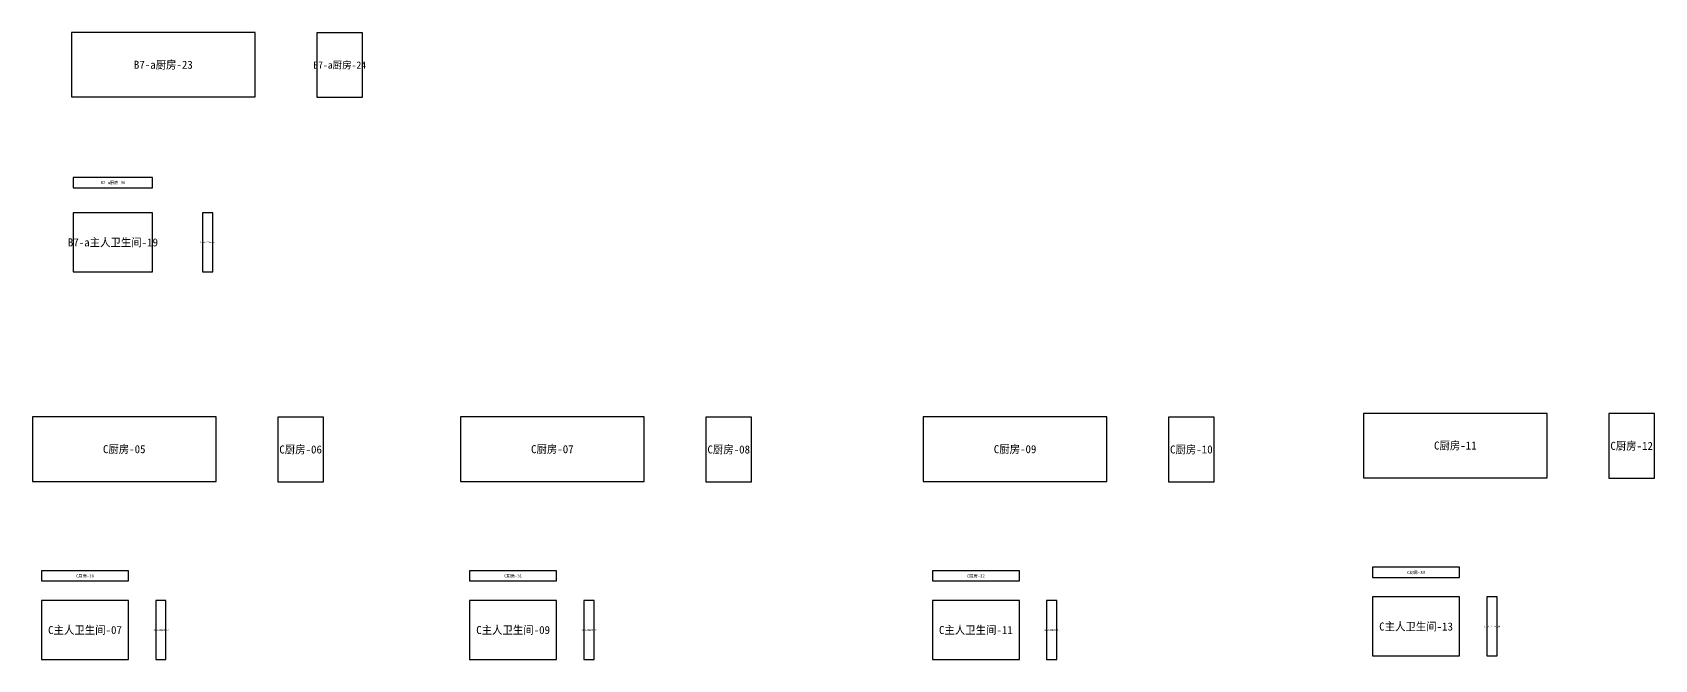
# Model space of a CAD drawing. Header units: inches. Extents: x 44145 to 132907, y -98283 to 21892.
# Drawn here: x 87544 to 103756, y -20317 to -14051 of the extents above; entities that cross this region are included whole.
import ezdxf
from ezdxf.enums import TextEntityAlignment as Align

# ---------------------------------------------------------------- set-up
doc = ezdxf.new("R2010")
doc.units = ezdxf.units.IN
doc.layers.add('NUMBERS', color=7, linetype='Continuous')
doc.layers.add('OUTER', color=7, linetype='Continuous')

msp = doc.modelspace()

# ---------------------------------------------------------------- linework, layer by layer
at = {"layer": 'OUTER'}
for points in [[(87934, -14696), (89770, -14696), (89770, -14051), (87934, -14051), (87934, -14696)], [(90386, -14699), (90843, -14699), (90843, -14055), (90386, -14055), (90386, -14699)], [(87951, -15603), (88745, -15603), (88745, -15501), (87951, -15501), (87951, -15603)], [(87951, -16443), (88745, -16443), (88745, -15854), (87951, -15854), (87951, -16443)], [(89244, -16443), (89346, -16443), (89346, -15854), (89244, -15854), (89244, -16443)], [(87544, -18537), (89379, -18537), (89379, -17892), (87544, -17892), (87544, -18537)], [(89995, -18540), (90453, -18540), (90453, -17895), (89995, -17895), (89995, -18540)], [(91822, -18537), (93658, -18537), (93658, -17892), (91822, -17892), (91822, -18537)], [(94274, -18540), (94731, -18540), (94731, -17895), (94274, -17895), (94274, -18540)], [(96447, -18537), (98282, -18537), (98282, -17892), (96447, -17892), (96447, -18537)], [(98899, -18540), (99356, -18540), (99356, -17895), (98899, -17895), (98899, -18540)], [(100848, -18501), (102683, -18501), (102683, -17857), (100848, -17857), (100848, -18501)], [(103299, -18504), (103756, -18504), (103756, -17860), (103299, -17860), (103299, -18504)], [(87634, -19532), (88504, -19532), (88504, -19430), (87634, -19430), (87634, -19532)], [(91913, -19532), (92783, -19532), (92783, -19430), (91913, -19430), (91913, -19532)], [(96538, -19532), (97408, -19532), (97408, -19430), (96538, -19430), (96538, -19532)], [(100938, -19497), (101808, -19497), (101808, -19395), (100938, -19395), (100938, -19497)], [(87634, -20317), (88504, -20317), (88504, -19728), (87634, -19728), (87634, -20317)], [(88777, -20317), (88878, -20317), (88878, -19728), (88777, -19728), (88777, -20317)], [(91913, -20317), (92783, -20317), (92783, -19728), (91913, -19728), (91913, -20317)], [(93056, -20317), (93157, -20317), (93157, -19728), (93056, -19728), (93056, -20317)], [(96538, -20317), (97408, -20317), (97408, -19728), (96538, -19728), (96538, -20317)], [(97680, -20317), (97782, -20317), (97782, -19728), (97680, -19728), (97680, -20317)], [(100938, -20281), (101808, -20281), (101808, -19692), (100938, -19692), (100938, -20281)], [(102081, -20281), (102182, -20281), (102182, -19692), (102081, -19692), (102081, -20281)]]:
    msp.add_lwpolyline(points, dxfattribs=at)

# ---------------------------------------------------------------- texts
at = {"layer": 'NUMBERS'}
for s, height, p in [('B7-a厨房-23', 80, (88852, -14374)), ('B7-a厨房-24', 70.6, (90615, -14377)), ('B7-a厨房-36', 30, (88348, -15552)), ('B7-a主人卫生间-19', 80, (88348, -16149)), ('B7-a主人卫生间-20', 11.76, (89295, -16149)), ('C厨房-11', 80, (101765, -18179)), ('C厨房-12', 80, (103528, -18182)), ('C厨房-05', 80, (88461, -18215)), ('C厨房-06', 80, (90224, -18218)), ('C厨房-07', 80, (92740, -18215)), ('C厨房-08', 80, (94503, -18218)), ('C厨房-09', 80, (97365, -18215)), ('C厨房-10', 80, (99127, -18218)), ('C厨房-33', 30, (101373, -19446)), ('C厨房-30', 30, (88069, -19481)), ('C厨房-31', 30, (92348, -19481)), ('C厨房-32', 30, (96973, -19481)), ('C主人卫生间-13', 80, (101373, -19987)), ('C主人卫生间-07', 80, (88069, -20022)), ('C主人卫生间-08', 15.7, (88828, -20022)), ('C主人卫生间-09', 80, (92348, -20022)), ('C主人卫生间-10', 15.7, (93106, -20022)), ('C主人卫生间-11', 80, (96973, -20022)), ('C主人卫生间-12', 15.7, (97731, -20022)), ('C主人卫生间-14', 15.7, (102132, -19987))]:
    msp.add_text(s, height=height, dxfattribs=at).set_placement(p, align=Align.MIDDLE_CENTER)

doc.saveas('drawing.dxf')
